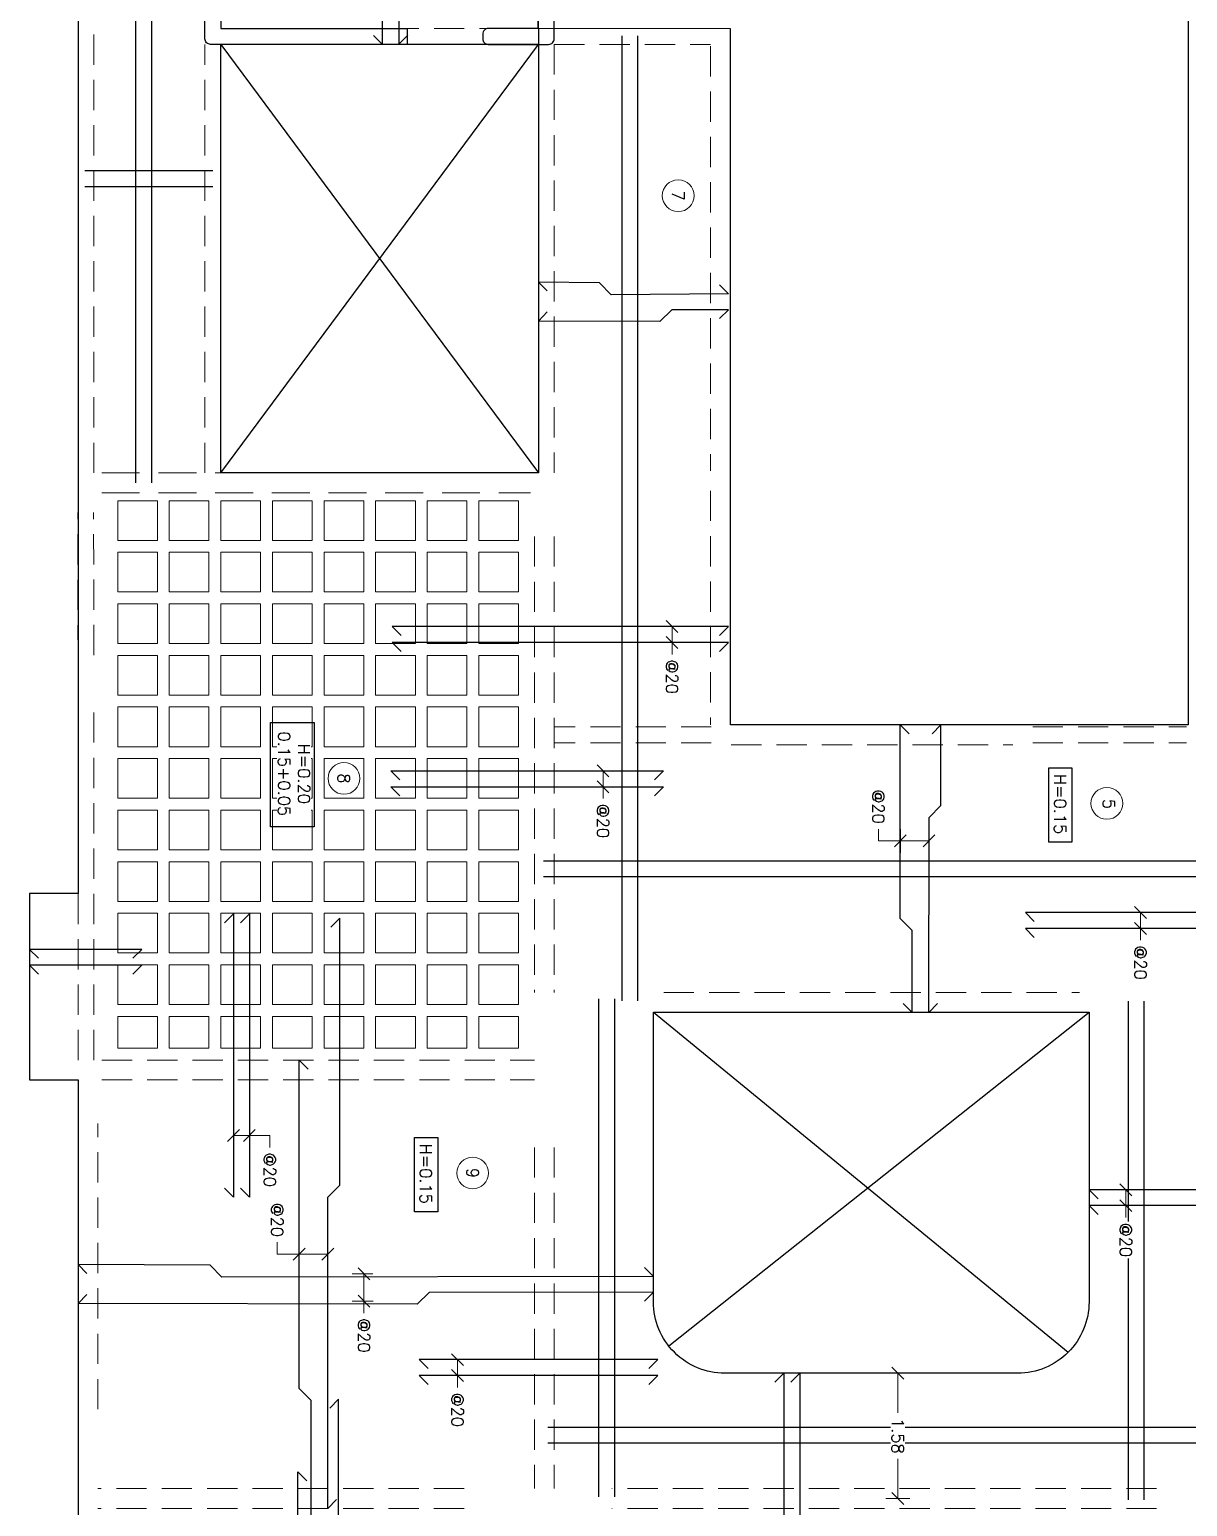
# Model space of a CAD drawing. Header units: metres. Extents: x -44 to 358, y -286 to 66.
# Drawn here: x -30.49 to -15.9, y -39.04 to -20.43 of the extents above; entities that cross this region are included whole.
import ezdxf
from ezdxf.enums import TextEntityAlignment as Align

# ---------------------------------------------------------------- set-up
doc = ezdxf.new("R2010")
doc.units = ezdxf.units.M
doc.header["$LTSCALE"] = 0.3
doc.header["$PDMODE"] = 3
doc.linetypes.add('HIDDEN', pattern=[9.525, 6.35, -3.175])
for name, color, linetype, lineweight in [('0-S-GRID-IDEN', 1, 'Continuous', 9), ('A-WALL', 7, 'Continuous', 30), ('BOVEDILLA', 8, 'Continuous', 5), ('Columnas', 7, 'Continuous', 18), ('VIGAS', 1, 'HIDDEN', 15)]:
    doc.layers.add(name, color=color, linetype=linetype, lineweight=lineweight)
for name, color, linetype in [('ACERO', 5, 'Continuous'), ('BP', 3, 'Continuous'), ('DIMTEXTO', 4, 'Continuous'), ('HATCH', 8, 'Continuous')]:
    doc.layers.add(name, color=color, linetype=linetype)
doc.styles.add('SMPLEX', font='simplex.shx')
doc.dimstyles.new('DIM-75', dxfattribs={"dimscale": 0.75, "dimtxt": 0.2, "dimasz": 0.2, "dimexe": 0.2, "dimexo": 0.2, "dimgap": 0.1, "dimtad": 0, "dimtih": 1, "dimtoh": 1, "dimzin": 0, "dimdsep": 46, "dimtxsty": 'SMPLEX', "dimblk1": 'OBLIQUE', "dimblk2": 'OBLIQUE', "dimsah": 1, "dimcen": 0.2, "dimclrd": 4, "dimclre": 4, "dimclrt": 4, "dimadec": 0, "dimazin": 0, "dimtfac": 1, "dimtmove": 0, "dimatfit": 3, "dimldrblk": 'OBLIQUE', "dimfxl": 0.2, "dimfxlon": 1, "dimtfill": 1, "dimtolj": 1, "dimtzin": 0, "dimarcsym": 0})

# ---------------------------------------------------------------- blocks, each defined once
blk = doc.blocks.new('A$C2bbc346b')
at = {"layer": 'A-WALL', "color": 7, "true_color": 0xffffff}
for p, q in [((7.8, -0.27), (7.8, -6.13)), ((0.2, -0.751), (0, -0.751)), ((6.32, -7.995), (6.4, -7.995)), ((6.4, -7.995), (6.4, -7.915)), ((6.47, -7.845), (6.53, -7.845)), ((6.6, -7.995), (6.6, -7.915)), ((6.6, -7.995), (6.6, -8.725)), ((6.25, -8.065), (6.25, -8.125)), ((6.32, -8.195), (6.4, -8.195)), ((6.4, -8.195), (6.4, -8.725)), ((6.47, -8.795), (6.53, -8.795)), ((2.425, -8.995), (2.575, -8.995)), ((2.425, -10.995), (2.575, -10.995)), ((10.4, -14.189), (10.2, -14.189)), ((1.499, -18.939), (1.499, -17.454))]:
    blk.add_line(p, q, dxfattribs=at)
at = {"layer": 'A-WALL', "color": 7, "true_color": 0xffffff, "transparency": 33554684}
blk.add_line((2.275, -8.195), (2.25, -8.195), dxfattribs=at)
at = {"layer": 'A-WALL', "color": 7, "true_color": 0xffffff}
for points in [[(0, -0.07), (0, -0.751), (0.2, -0.751), (0.2, -0.27, -0.414214), (0.27, -0.2), (0.53, -0.2, 0.414214), (0.6, -0.13), (0.6, -0.07, 0.414214), (0.53, 0), (0.07, 0, 0.414214)], [(6.53, -11.995), (6.32, -11.995, -0.414214), (6.25, -11.925), (6.25, -11.865, -0.414214), (6.32, -11.795), (6.33, -11.795, 0.414214), (6.4, -11.725), (6.4, -11.065, -0.414214), (6.47, -10.995), (6.53, -10.995, -0.414214), (6.6, -11.065), (6.6, -11.925, -0.414214)], [(10.53, -14.889, 0.414214), (10.6, -14.819), (10.6, -14.059, 0.414214), (10.53, -13.989), (9.67, -13.989, 0.414214), (9.6, -14.059), (9.6, -14.119, 0.414214), (9.67, -14.189), (10.4, -14.189), (10.4, -14.819, 0.414214), (10.47, -14.889)]]:
    blk.add_lwpolyline(points, format="xyb", close=True, dxfattribs=at)
for points in [[(7.73, -0.2), (7.47, -0.2, -0.414214), (7.4, -0.13), (7.4, -0.07, -0.414214), (7.47, 0), (8.63, 0)], [(8, -0.27), (8, -6.33, -0.414214), (7.93, -6.4), (6.67, -6.4, 0.414214), (6.6, -6.47), (6.6, -6.48, -0.414214), (6.53, -6.55), (6.47, -6.55, -0.414214), (6.4, -6.48), (6.4, -6.47, 0.414214), (6.33, -6.4), (6.22, -6.4), (6.22, -6.2), (7.73, -6.2)], [(0.2, -6.13), (0.2, -5.651), (0, -5.651), (0, -6.33, 0.414214), (0.07, -6.4)], [(0.27, -6.2), (5.28, -6.2), (5.28, -6.4), (4.57, -6.4, 0.414214), (4.5, -6.47), (4.5, -6.797), (4.35, -6.797), (4.35, -6.4), (2.3, -6.4), (2.3, -6.797), (2.1, -6.797), (2.1, -6.47, 0.414214), (2.03, -6.4), (0.07, -6.4)], [(4.35, -7.995), (2.3, -7.995), (2.3, -7.597), (2.1, -7.597), (2.1, -8.045, 0.414214), (2.25, -8.195), (2.375, -8.195, -0.414214), (2.4, -8.22)], [(2.33, -11.795, 0.414214), (2.4, -11.725), (2.4, -11.02, -0.414214), (2.425, -10.995), (2.575, -10.995, -0.414214), (2.6, -11.02), (2.6, -11.725, 0.414214), (2.67, -11.795), (5.18, -11.795, -0.414214), (5.25, -11.865), (5.25, -11.925, -0.414214), (5.18, -11.995)], [(5.18, -11.995), (4.57, -11.995, 0.414214), (4.5, -12.065), (4.5, -12.322, -0.414214), (4.43, -12.392), (4.35, -12.392), (4.35, -11.995), (2.3, -11.995), (2.3, -12.392), (2.1, -12.392), (2.1, -11.945, -0.414214), (2.25, -11.795), (2.33, -11.795)], [(0.2, -14.34), (0, -14.34), (0, -13.659, -0.414214), (0.07, -13.589), (2.03, -13.589, 0.414214), (2.1, -13.519), (2.1, -13.192)], [(7.8, -13.859), (7.8, -17.254), (6.627, -17.254), (6.627, -16.654), (6.507, -16.654, 0.414214), (6.477, -16.684), (6.477, -17.254), (6.439, -17.254), (6.439, -17.454), (7.73, -17.454, -0.414214), (7.8, -17.524), (7.8, -18.519, 0.414214), (7.87, -18.589), (7.93, -18.589, 0.414214), (8, -18.519), (8, -18.459, -0.414214), (8.07, -18.389), (8.78, -18.389, 0.414214), (8.85, -18.319), (8.85, -18.259, 0.414214), (8.78, -18.189), (8, -18.189), (8, -14.189), (8.73, -14.189, 0.414214), (8.8, -14.119), (8.8, -14.059, 0.414214), (8.73, -13.989), (8, -13.989), (8, -13.659, 0.414214), (7.93, -13.589), (4.57, -13.589, -0.414214), (4.5, -13.519), (4.5, -13.262, 0.414214), (4.43, -13.192), (4.35, -13.192), (4.35, -13.589), (2.3, -13.589), (2.3, -13.192), (2.1, -13.192)], [(1.499, -17.254), (1.499, -16.684, 0.414214), (1.469, -16.654), (1.349, -16.654), (1.349, -17.254), (0.2, -17.254), (0.2, -13.859)], [(2.5, -14.789), (2.5, -13.859, 0.414214), (2.43, -13.789), (0.27, -13.789)], [(2.5, -14.639), (2.5, -14.759, 0.414214), (2.53, -14.789), (2.62, -14.789, 0.414214), (2.65, -14.759), (2.65, -13.859, -0.414214), (2.72, -13.789), (3.855, -13.789)], [(2.62, -15.589, -0.414214), (2.65, -15.619), (2.65, -16.544, 0.414214), (2.72, -16.614), (3.855, -16.614, 0.414214), (3.925, -16.544), (3.925, -13.859, 0.414214), (3.855, -13.789)], [(7.73, -13.789), (5.571, -13.789, 0.414214), (5.501, -13.859), (5.501, -14.759, -0.414214), (5.471, -14.789), (5.381, -14.789, -0.414214), (5.351, -14.759), (5.351, -13.859, 0.414214), (5.281, -13.789), (4.145, -13.789, 0.414214), (4.075, -13.859), (4.075, -16.544)], [(2.62, -15.589), (2.53, -15.589, 0.414214), (2.5, -15.619), (2.5, -17.254), (2.462, -17.254), (2.462, -17.454), (2.58, -17.454, 0.414214), (2.65, -17.384), (2.65, -16.764)], [(2.65, -16.764), (5.351, -16.764), (5.351, -17.384, 0.414214), (5.421, -17.454), (5.539, -17.454), (5.539, -17.254), (5.501, -17.254), (5.501, -15.619, 0.414214), (5.471, -15.589), (5.381, -15.589, 0.414214), (5.351, -15.619), (5.351, -16.544, -0.414214), (5.281, -16.614), (4.145, -16.614, -0.414214), (4.075, -16.544)], [(10.2, -18.189), (10.4, -18.189), (10.4, -15.839), (10.6, -15.839), (10.6, -18.319, -0.414214), (10.53, -18.389), (9.87, -18.389, -0.414214), (9.8, -18.319), (9.8, -18.259, -0.414214), (9.87, -18.189), (10.4, -18.189), (10.4, -16.556)], [(1.349, -19.789), (0.27, -19.789, -0.414214), (0.2, -19.719), (0.2, -19.24), (0, -19.24), (0, -19.919)], [(7.73, -19.789), (5.67, -19.789, 0.414214), (5.6, -19.859), (5.6, -19.919, 0.414214), (5.67, -19.989), (7.93, -19.989, 0.414214), (8, -19.919), (8, -19.659, 0.414214), (7.93, -19.589), (7.87, -19.589, 0.414214), (7.8, -19.659), (7.8, -19.719)], [(0.07, -19.989), (2.33, -19.989, 0.414213), (2.4, -19.919), (2.4, -19.859, 0.414214), (2.33, -19.789), (1.249, -19.789)]]:
    blk.add_lwpolyline(points, format="xyb", dxfattribs=at)
blk.add_lwpolyline([(0, -1.951), (0.2, -1.951), (0.2, -4.451), (0, -4.451)], close=True, dxfattribs=at)
for points in [[(4.5, -7.995), (4.5, -7.597), (4.35, -7.597), (4.35, -7.995)], [(1.349, -18.939), (1.349, -17.454), (0.2, -17.454), (0.2, -18.04), (0, -18.04), (0, -15.54), (0.2, -15.54)]]:
    blk.add_lwpolyline(points, dxfattribs=at)
at = {"layer": 'A-WALL', "color": 7, "true_color": 0xffffff, "transparency": 33554684}
blk.add_lwpolyline([(2.4, -8.219), (2.4, -8.97, 0.414214), (2.425, -8.995), (2.575, -8.995, 0.414214), (2.6, -8.97), (2.6, -8.265, -0.414214), (2.67, -8.195), (5.18, -8.195, 0.414214), (5.25, -8.125), (5.25, -8.065, 0.414214), (5.18, -7.995), (4.5, -7.995)], format="xyb", dxfattribs=at)
at = {"layer": 'A-WALL', "color": 7, "true_color": 0xffffff}
for centre, start, end in [((6.32, -8.065), 90, 180), ((6.47, -7.915), 90, 180), ((6.53, -7.915), 0, 90), ((6.32, -8.125), 180, 270), ((6.47, -8.725), 180, 270), ((6.53, -8.725), 270, 0)]:
    blk.add_arc(centre, 0.07, start, end, dxfattribs=at)
blk = doc.blocks.new('*U2055')
at = {"layer": 'BOVEDILLA'}
blk.add_lwpolyline([(-0.25, -0.25), (0.25, -0.25), (0.25, 0.25), (-0.25, 0.25)], close=True, dxfattribs=at)
blk = doc.blocks.new('*U2056')
at = {"layer": 'BOVEDILLA', "color": 0, "linetype": 'ByBlock', "lineweight": -2, "transparency": 16777216}
for p in [(0, 0), (0.65, 0), (1.3, 0), (1.95, 0), (2.6, 0), (3.25, 0), (3.9, 0), (4.55, 0), (5.2, 0), (5.85, 0), (0, -0.65), (0.65, -0.65), (1.3, -0.65), (1.95, -0.65), (2.6, -0.65), (3.25, -0.65), (3.9, -0.65), (4.55, -0.65), (5.2, -0.65), (5.85, -0.65), (0, -1.3), (0.65, -1.3), (1.3, -1.3), (1.95, -1.3), (2.6, -1.3), (3.25, -1.3), (3.9, -1.3), (4.55, -1.3), (5.2, -1.3), (5.85, -1.3), (0, -1.95), (0.65, -1.95), (1.3, -1.95), (1.95, -1.95), (2.6, -1.95), (3.25, -1.95), (3.9, -1.95), (4.55, -1.95), (5.2, -1.95), (5.85, -1.95), (0, -2.6), (0.65, -2.6), (1.3, -2.6), (1.95, -2.6), (2.6, -2.6), (3.25, -2.6), (3.9, -2.6), (4.55, -2.6), (5.2, -2.6), (5.85, -2.6), (0, -3.25), (0.65, -3.25), (1.3, -3.25), (1.95, -3.25), (2.6, -3.25), (3.25, -3.25), (3.9, -3.25), (4.55, -3.25), (5.2, -3.25), (5.85, -3.25), (0, -3.9), (0.65, -3.9), (1.3, -3.9), (1.95, -3.9), (2.6, -3.9), (3.25, -3.9), (3.9, -3.9), (4.55, -3.9), (5.2, -3.9), (5.85, -3.9), (0, -4.55), (0.65, -4.55), (1.3, -4.55), (1.95, -4.55), (2.6, -4.55), (3.25, -4.55), (3.9, -4.55), (4.55, -4.55), (5.2, -4.55), (5.85, -4.55)]:
    blk.add_blockref('*U2055', p, dxfattribs=at)
blk = doc.blocks.new('*U2057')
at = {"layer": 'BOVEDILLA'}
blk.add_lwpolyline([(-0.2, 0.25), (0.2, 0.25), (0.2, -0.25), (-0.2, -0.25)], close=True, dxfattribs=at)
blk = doc.blocks.new('*U2058')
at = {"layer": 'ACERO', "color": 0, "linetype": 'ByBlock', "lineweight": -2, "transparency": 16777216}
for p in [(0, 0), (0, -0.65), (0, -1.3), (0, -1.95), (0, -2.6), (0, -3.25), (0, -3.9), (0, -4.55)]:
    blk.add_blockref('*U2057', p, dxfattribs=at)
blk = doc.blocks.new('_OBLIQUE')
at = {"color": 0, "linetype": 'ByBlock'}
blk.add_line((-0.5, -0.5), (0.5, 0.5), dxfattribs=at)
blk = doc.blocks.new('*D2044')
at = {"layer": 'DEFPOINTS', "color": 0, "transparency": 16777216}
for p in [(36.229, -32.533), (36.229, -32.794), (36.429, -32.798)]:
    blk.add_point(p, dxfattribs=at)
at = {"layer": 'DIMTEXTO', "color": 4, "lineweight": -2, "transparency": 16777216}
for p, q in [((36.229, -32.644), (36.229, -32.383)), ((36.429, -32.648), (36.429, -32.383)), ((36.229, -32.533), (36.429, -32.533)), ((36.429, -32.533), (36.579, -32.533))]:
    blk.add_line(p, q, dxfattribs=at)
at = {"layer": 'DIMTEXTO', "color": 4, "lineweight": -2, "transparency": 16777216, "xscale": 0.15, "yscale": 0.15, "zscale": 0.15, "rotation": 180}
blk.add_blockref('_OBLIQUE', (36.229, -32.533), dxfattribs=at)
at = {"layer": 'DIMTEXTO', "color": 4, "lineweight": -2, "transparency": 16777216, "xscale": 0.15, "yscale": 0.15, "zscale": 0.15}
blk.add_blockref('_OBLIQUE', (36.429, -32.533), dxfattribs=at)
at = {"layer": 'DIMTEXTO', "color": 4, "transparency": 16777216, "insert": (36.861, -32.533), "char_height": 0.15, "attachment_point": 5, "style": 'SMPLEX', "bg_fill": 3, "box_fill_scale": 1.1, "bg_fill_color": 256, "bg_fill_true_color": 13158600, "bg_fill_transparency": 0}
blk.add_mtext('\\A1;@20', dxfattribs=at)
blk = doc.blocks.new('*D2067')
at = {"layer": 'DEFPOINTS', "color": 0, "transparency": 16777216}
for p in [(43.176, -37.858), (42.643, -38.058), (43.176, -38.058)]:
    blk.add_point(p, dxfattribs=at)
at = {"layer": 'DIMTEXTO', "color": 4, "lineweight": -2, "transparency": 16777216}
for p, q in [((42.643, -37.858), (42.643, -37.601)), ((42.643, -37.601), (42.793, -37.601)), ((42.793, -37.858), (42.493, -37.858)), ((42.643, -38.058), (42.643, -37.858)), ((42.793, -38.058), (42.493, -38.058))]:
    blk.add_line(p, q, dxfattribs=at)
at = {"layer": 'DIMTEXTO', "color": 4, "lineweight": -2, "transparency": 16777216, "xscale": 0.15, "yscale": 0.15, "zscale": 0.15}
for p, rotation in [((42.643, -37.858), 90), ((42.643, -38.058), 270)]:
    blk.add_blockref('_OBLIQUE', p, dxfattribs=dict(at, rotation=rotation))
at = {"layer": 'DIMTEXTO', "color": 4, "transparency": 16777216, "insert": (43.075, -37.601), "char_height": 0.15, "attachment_point": 5, "style": 'SMPLEX', "bg_fill": 3, "box_fill_scale": 1.1, "bg_fill_color": 256, "bg_fill_true_color": 13158600, "bg_fill_transparency": 0}
blk.add_mtext('\\A1;@20', dxfattribs=at)
blk = doc.blocks.new('*D2070')
at = {"layer": 'DEFPOINTS', "color": 0, "transparency": 16777216}
for p in [(39.832, -26.631), (39.832, -26.893), (40.032, -26.897)]:
    blk.add_point(p, dxfattribs=at)
at = {"layer": 'DIMTEXTO', "color": 4, "lineweight": -2, "transparency": 16777216}
for p, q in [((39.832, -26.743), (39.832, -26.481)), ((40.032, -26.747), (40.032, -26.481)), ((39.832, -26.631), (40.032, -26.631)), ((40.032, -26.631), (40.182, -26.631))]:
    blk.add_line(p, q, dxfattribs=at)
at = {"layer": 'DIMTEXTO', "color": 4, "lineweight": -2, "transparency": 16777216, "xscale": 0.15, "yscale": 0.15, "zscale": 0.15, "rotation": 180}
blk.add_blockref('_OBLIQUE', (39.832, -26.631), dxfattribs=at)
at = {"layer": 'DIMTEXTO', "color": 4, "lineweight": -2, "transparency": 16777216, "xscale": 0.15, "yscale": 0.15, "zscale": 0.15}
blk.add_blockref('_OBLIQUE', (40.032, -26.631), dxfattribs=at)
at = {"layer": 'DIMTEXTO', "color": 4, "transparency": 16777216, "insert": (40.464, -26.631), "char_height": 0.15, "attachment_point": 5, "style": 'SMPLEX', "bg_fill": 3, "box_fill_scale": 1.1, "bg_fill_color": 256, "bg_fill_true_color": 13158600, "bg_fill_transparency": 0}
blk.add_mtext('\\A1;@20', dxfattribs=at)
blk = doc.blocks.new('*D2071')
at = {"layer": 'DEFPOINTS', "color": 0, "transparency": 16777216}
for p in [(38.047, -33.141), (38.247, -33.136), (38.047, -33.402)]:
    blk.add_point(p, dxfattribs=at)
at = {"layer": 'DIMTEXTO', "color": 4, "lineweight": -2, "transparency": 16777216}
for p, q in [((38.047, -33.291), (38.047, -33.552)), ((38.247, -33.286), (38.247, -33.552)), ((38.047, -33.402), (38.247, -33.402)), ((38.247, -33.402), (38.397, -33.402))]:
    blk.add_line(p, q, dxfattribs=at)
at = {"layer": 'DIMTEXTO', "color": 4, "lineweight": -2, "transparency": 16777216, "xscale": 0.15, "yscale": 0.15, "zscale": 0.15, "rotation": 180}
blk.add_blockref('_OBLIQUE', (38.047, -33.402), dxfattribs=at)
at = {"layer": 'DIMTEXTO', "color": 4, "lineweight": -2, "transparency": 16777216, "xscale": 0.15, "yscale": 0.15, "zscale": 0.15}
blk.add_blockref('_OBLIQUE', (38.247, -33.402), dxfattribs=at)
at = {"layer": 'DIMTEXTO', "color": 4, "transparency": 16777216, "insert": (38.679, -33.402), "char_height": 0.15, "attachment_point": 5, "style": 'SMPLEX', "bg_fill": 3, "box_fill_scale": 1.1, "bg_fill_color": 256, "bg_fill_true_color": 13158600, "bg_fill_transparency": 0}
blk.add_mtext('\\A1;@20', dxfattribs=at)
blk = doc.blocks.new('*D2080')
at = {"layer": 'DEFPOINTS', "color": 0, "transparency": 16777216}
for p in [(45.57, -36.869), (44.138, -37.23), (45.57, -37.23)]:
    blk.add_point(p, dxfattribs=at)
at = {"layer": 'DIMTEXTO', "color": 4, "lineweight": -2, "transparency": 16777216}
for p, q in [((44.288, -36.869), (43.988, -36.869)), ((44.138, -36.869), (44.138, -37.23)), ((44.288, -37.23), (43.988, -37.23)), ((44.138, -37.23), (44.138, -37.507)), ((44.138, -37.507), (43.988, -37.507))]:
    blk.add_line(p, q, dxfattribs=at)
at = {"layer": 'DIMTEXTO', "color": 4, "lineweight": -2, "transparency": 16777216, "xscale": 0.15, "yscale": 0.15, "zscale": 0.15}
for p, rotation in [((44.138, -36.869), 90), ((44.138, -37.23), 270)]:
    blk.add_blockref('_OBLIQUE', p, dxfattribs=dict(at, rotation=rotation))
at = {"layer": 'DIMTEXTO', "color": 4, "transparency": 16777216, "insert": (43.706, -37.507), "char_height": 0.15, "attachment_point": 5, "style": 'SMPLEX', "bg_fill": 3, "box_fill_scale": 1.1, "bg_fill_color": 256, "bg_fill_true_color": 13158600, "bg_fill_transparency": 0}
blk.add_mtext('\\A1;@20', dxfattribs=at)
blk = doc.blocks.new('*D2081')
at = {"layer": 'DEFPOINTS', "color": 0, "transparency": 16777216}
for p in [(44.385, -36.153), (44.73, -36.148), (44.385, -36.414)]:
    blk.add_point(p, dxfattribs=at)
at = {"layer": 'DIMTEXTO', "color": 4, "lineweight": -2, "transparency": 16777216}
for p, q in [((44.385, -36.303), (44.385, -36.564)), ((44.385, -36.414), (44.73, -36.414)), ((44.73, -36.298), (44.73, -36.564)), ((44.73, -36.414), (44.88, -36.414))]:
    blk.add_line(p, q, dxfattribs=at)
at = {"layer": 'DIMTEXTO', "color": 4, "lineweight": -2, "transparency": 16777216, "xscale": 0.15, "yscale": 0.15, "zscale": 0.15, "rotation": 180}
blk.add_blockref('_OBLIQUE', (44.385, -36.414), dxfattribs=at)
at = {"layer": 'DIMTEXTO', "color": 4, "lineweight": -2, "transparency": 16777216, "xscale": 0.15, "yscale": 0.15, "zscale": 0.15}
blk.add_blockref('_OBLIQUE', (44.73, -36.414), dxfattribs=at)
at = {"layer": 'DIMTEXTO', "color": 4, "transparency": 16777216, "insert": (45.162, -36.414), "char_height": 0.15, "attachment_point": 5, "style": 'SMPLEX', "bg_fill": 3, "box_fill_scale": 1.1, "bg_fill_color": 256, "bg_fill_true_color": 13158600, "bg_fill_transparency": 0}
blk.add_mtext('\\A1;@20', dxfattribs=at)
blk = doc.blocks.new('*D2084')
at = {"layer": 'DEFPOINTS', "color": 0, "transparency": 16777216}
for p in [(39.765, -29.295), (38.93, -29.656), (39.765, -29.656)]:
    blk.add_point(p, dxfattribs=at)
at = {"layer": 'DIMTEXTO', "color": 4, "lineweight": -2, "transparency": 16777216}
for p, q in [((39.08, -29.295), (38.78, -29.295)), ((38.93, -29.295), (38.93, -29.656)), ((39.08, -29.656), (38.78, -29.656)), ((38.93, -29.656), (38.93, -29.933)), ((38.93, -29.933), (38.78, -29.933))]:
    blk.add_line(p, q, dxfattribs=at)
at = {"layer": 'DIMTEXTO', "color": 4, "lineweight": -2, "transparency": 16777216, "xscale": 0.15, "yscale": 0.15, "zscale": 0.15}
for p, rotation in [((38.93, -29.295), 90), ((38.93, -29.656), 270)]:
    blk.add_blockref('_OBLIQUE', p, dxfattribs=dict(at, rotation=rotation))
at = {"layer": 'DIMTEXTO', "color": 4, "transparency": 16777216, "insert": (38.498, -29.933), "char_height": 0.15, "attachment_point": 5, "style": 'SMPLEX', "bg_fill": 3, "box_fill_scale": 1.1, "bg_fill_color": 256, "bg_fill_true_color": 13158600, "bg_fill_transparency": 0}
blk.add_mtext('\\A1;@20', dxfattribs=at)
blk = doc.blocks.new('*D2087')
at = {"layer": 'DEFPOINTS', "color": 0, "transparency": 16777216}
for p in [(47.217, -18.574), (45.638, -29.688), (45.638, -30.283)]:
    blk.add_point(p, dxfattribs=at)
at = {"layer": 'DIMTEXTO', "color": 4, "lineweight": -2, "transparency": 16777216}
for p, q in [((45.638, -29.838), (45.638, -29.538)), ((47.217, -29.538), (47.217, -29.838)), ((45.638, -29.688), (46.138, -29.688)), ((47.217, -29.688), (46.717, -29.688))]:
    blk.add_line(p, q, dxfattribs=at)
at = {"layer": 'DIMTEXTO', "color": 4, "lineweight": -2, "transparency": 16777216, "xscale": 0.15, "yscale": 0.15, "zscale": 0.15, "rotation": 180}
blk.add_blockref('_OBLIQUE', (45.638, -29.688), dxfattribs=at)
at = {"layer": 'DIMTEXTO', "color": 4, "lineweight": -2, "transparency": 16777216, "xscale": 0.15, "yscale": 0.15, "zscale": 0.15}
blk.add_blockref('_OBLIQUE', (47.217, -29.688), dxfattribs=at)
at = {"layer": 'DIMTEXTO', "color": 4, "transparency": 16777216, "insert": (46.428, -29.688), "char_height": 0.15, "attachment_point": 5, "style": 'SMPLEX', "bg_fill": 3, "box_fill_scale": 1.1, "bg_fill_color": 256, "bg_fill_true_color": 13158600, "bg_fill_transparency": 0}
blk.add_mtext('\\A1;1.58', dxfattribs=at)
blk = doc.blocks.new('*D2089')
at = {"layer": 'DEFPOINTS', "color": 0, "transparency": 16777216}
for p in [(43.326, -26.912), (43.526, -26.816), (43.526, -26.912)]:
    blk.add_point(p, dxfattribs=at)
at = {"layer": 'DIMTEXTO', "color": 4, "lineweight": -2, "transparency": 16777216}
for p, q in [((43.326, -26.816), (43.326, -26.666)), ((43.526, -26.816), (43.526, -26.666)), ((43.326, -26.816), (43.526, -26.816)), ((43.526, -26.816), (43.676, -26.816))]:
    blk.add_line(p, q, dxfattribs=at)
at = {"layer": 'DIMTEXTO', "color": 4, "lineweight": -2, "transparency": 16777216, "xscale": 0.15, "yscale": 0.15, "zscale": 0.15, "rotation": 180}
blk.add_blockref('_OBLIQUE', (43.326, -26.816), dxfattribs=at)
at = {"layer": 'DIMTEXTO', "color": 4, "lineweight": -2, "transparency": 16777216, "xscale": 0.15, "yscale": 0.15, "zscale": 0.15}
blk.add_blockref('_OBLIQUE', (43.526, -26.816), dxfattribs=at)
at = {"layer": 'DIMTEXTO', "color": 4, "transparency": 16777216, "insert": (43.959, -26.816), "char_height": 0.15, "attachment_point": 5, "style": 'SMPLEX', "bg_fill": 3, "box_fill_scale": 1.1, "bg_fill_color": 256, "bg_fill_true_color": 13158600, "bg_fill_transparency": 0}
blk.add_mtext('\\A1;@20', dxfattribs=at)
blk = doc.blocks.new('*D2090')
at = {"layer": 'DEFPOINTS', "color": 0, "transparency": 16777216}
for p in [(45.467, -35.334), (45.667, -35.237), (45.667, -35.334)]:
    blk.add_point(p, dxfattribs=at)
at = {"layer": 'DIMTEXTO', "color": 4, "lineweight": -2, "transparency": 16777216}
for p, q in [((45.467, -35.237), (45.467, -35.087)), ((45.667, -35.237), (45.667, -35.087)), ((45.467, -35.237), (45.667, -35.237)), ((45.667, -35.237), (45.817, -35.237))]:
    blk.add_line(p, q, dxfattribs=at)
at = {"layer": 'DIMTEXTO', "color": 4, "lineweight": -2, "transparency": 16777216, "xscale": 0.15, "yscale": 0.15, "zscale": 0.15, "rotation": 180}
blk.add_blockref('_OBLIQUE', (45.467, -35.237), dxfattribs=at)
at = {"layer": 'DIMTEXTO', "color": 4, "lineweight": -2, "transparency": 16777216, "xscale": 0.15, "yscale": 0.15, "zscale": 0.15}
blk.add_blockref('_OBLIQUE', (45.667, -35.237), dxfattribs=at)
at = {"layer": 'DIMTEXTO', "color": 4, "transparency": 16777216, "insert": (46.1, -35.237), "char_height": 0.15, "attachment_point": 5, "style": 'SMPLEX', "bg_fill": 3, "box_fill_scale": 1.1, "bg_fill_color": 256, "bg_fill_true_color": 13158600, "bg_fill_transparency": 0}
blk.add_mtext('\\A1;@20', dxfattribs=at)
blk = doc.blocks.new('A$Cf5523d03')
at = {"layer": '0-S-GRID-IDEN'}
for centre in [(23.649, 13.863), (15.991, 8.462), (28.307, 5.872), (23.334, 4.25)]:
    blk.add_circle(centre, 0.2, dxfattribs=at)
at = {"layer": 'ACERO', "ltscale": 0.2}
for p, q in [((24.371, 6.766), (24.371, 15.043)), ((24.571, 6.766), (24.571, 15.043)), ((31.508, 6.819), (31.508, 15.039)), ((31.708, 6.819), (31.708, 15.039)), ((32.426, 14.334), (26.141, 14.334)), ((32.426, 14.134), (26.141, 14.134)), ((26.138, 7.955), (13.976, 7.955)), ((26.138, 7.755), (13.976, 7.755)), ((26.111, 7.659), (32.387, 7.659)), ((26.111, 7.459), (32.387, 7.459))]:
    blk.add_line(p, q, dxfattribs=at)
at = {"layer": 'ACERO'}
for p, q in [((15.675, 0.985), (15.675, 2.597)), ((15.875, 0.985), (15.875, 2.597)), ((19.61, 1.829), (11.698, 1.829)), ((19.61, 1.629), (11.698, 1.629))]:
    blk.add_line(p, q, dxfattribs=at)
for points in [[(25.137, 16.402), (25.024, 16.514), (25.024, 12.836), (25.137, 12.949)], [(25.337, 16.402), (25.224, 16.514), (25.224, 12.836), (25.337, 12.949)], [(28.631, 16.379), (28.518, 16.491), (28.518, 13.639), (28.631, 13.752)], [(28.831, 16.379), (28.718, 16.491), (28.718, 13.639), (28.831, 13.752)], [(26.172, 11.731), (26.284, 11.621), (23.826, 11.623), (23.676, 11.773), (22.659, 11.773), (22.772, 11.66)], [(26.172, 11.298), (26.284, 11.41), (25.251, 11.41), (25.101, 11.26), (22.659, 11.26), (22.772, 11.373)], [(30.943, 9.881), (30.83, 9.993), (34.452, 9.993), (34.339, 9.881)], [(30.943, 9.681), (30.83, 9.793), (34.452, 9.793), (34.339, 9.681)], [(17.114, 8.983), (17.226, 9.095), (17.238, 7.619), (17.087, 7.47), (17.079, 6.7), (17.191, 6.812)], [(17.54, 8.982), (17.428, 9.095), (17.428, 8.38), (17.578, 8.23), (17.57, 6.7), (17.454, 6.813)], [(21.533, 8.982), (21.421, 9.095), (21.421, 4.859), (21.533, 4.971)], [(21.733, 8.982), (21.621, 9.095), (21.621, 4.859), (21.733, 4.971)], [(23.352, 4.953), (23.239, 4.84), (23.239, 8.275), (23.352, 8.162)], [(23.552, 4.953), (23.439, 4.84), (23.439, 8.275), (23.552, 8.162)], [(30.772, 8.093), (30.659, 8.206), (30.659, 5.198), (30.772, 5.31)], [(30.972, 8.093), (30.859, 8.206), (30.859, 5.198), (30.972, 5.31)], [(29.496, 8.038), (29.609, 8.15), (29.62, 2.713), (29.469, 2.563), (29.461, 0.9), (29.573, 1.012)], [(29.922, 8.037), (29.809, 8.15), (29.811, 5.325), (29.96, 5.175), (29.952, 0.9), (29.836, 1.013)], [(13.966, 5.056), (14.078, 4.945), (12.534, 4.948), (12.384, 5.098), (11.584, 5.098), (11.697, 4.985)], [(13.972, 4.623), (14.084, 4.736), (13.377, 4.735), (13.227, 4.585), (11.584, 4.585), (11.697, 4.698)], [(32.422, 4.157), (32.534, 4.047), (28.61, 4.049), (28.46, 4.199), (25.095, 4.199), (25.207, 4.087)], [(37.505, 4.142), (37.617, 4.031), (33.861, 4.034), (33.711, 4.184), (31.156, 4.183), (31.269, 4.071)], [(33.613, 3.724), (33.726, 3.837), (31.174, 3.837), (31.024, 3.687), (26.884, 3.687), (26.997, 3.799)], [(37.505, 3.709), (37.617, 3.821), (36.016, 3.821), (35.866, 3.671), (32.073, 3.671), (32.185, 3.783)], [(25.154, 2.947), (25.042, 3.059), (28.61, 3.059), (28.497, 2.947)], [(25.154, 2.747), (25.042, 2.859), (28.61, 2.859), (28.497, 2.747)], [(25.601, 1.59), (25.488, 1.703), (25.488, 0.289), (25.601, 0.402)], [(25.801, 1.59), (25.688, 1.703), (25.688, 0.289), (25.801, 0.402)]]:
    blk.add_lwpolyline(points, dxfattribs=at)
at = {"layer": 'BP', "color": 8, "ltscale": 0.2}
for p, q in [((26.284, 13.639), (30.49, 8.345)), ((30.567, 13.375), (26.284, 8.15)), ((14.084, 2.699), (19.484, 6.7)), ((19.484, 2.699), (14.084, 6.7))]:
    blk.add_line(p, q, dxfattribs=at)
at = {"layer": 'BP', "ltscale": 0.2}
for points in [[(11.584, 2.699), (11.581, 0.9), (24.784, 0.9), (24.784, 0.289), (27.134, 0.289), (27.134, 0.9), (37.611, 0.9), (37.611, 20.966), (32.464, 20.966), (32.464, 20.889)], [(15.669, 20.889), (11.584, 20.889), (11.584, 14.889), (22.659, 14.889), (22.659, 9.12), (13.887, 9.12), (13.884, 6.7), (19.484, 6.7), (19.484, 2.699), (14.084, 2.699)], [(14.084, 6.7), (14.084, 2.699)]]:
    blk.add_lwpolyline(points, dxfattribs=at)
blk.add_lwpolyline([(26.28, 13.639), (29.93, 13.639, -0.414214), (30.83, 12.739), (30.83, 9.05, -0.414214), (29.93, 8.15), (26.28, 8.15), (26.28, 13.639)], format="xyb", dxfattribs=at)
at = {"layer": 'DIMTEXTO', "color": 4}
for points in [[(23.202, 13.422), (24.139, 13.422), (24.139, 13.131), (23.202, 13.131)], [(27.861, 5.432), (28.797, 5.432), (28.797, 5.141), (27.861, 5.141)], [(22.631, 3.875), (23.946, 3.875), (23.946, 3.327), (22.631, 3.327)]]:
    blk.add_lwpolyline(points, close=True, dxfattribs=at)
at = {"layer": 'VIGAS', "ltscale": 0.2}
for p, q in [((22.684, 12.929), (22.684, 14.868)), ((22.884, 12.929), (22.884, 14.868)), ((32.284, 14.49), (32.284, 7.625)), ((32.534, 14.49), (32.534, 7.625)), ((26.034, 8.28), (26.034, 13.52)), ((26.284, 8.28), (26.284, 13.52)), ((22.659, 9.129), (22.659, 12.679)), ((22.909, 9.129), (22.909, 12.679)), ((14.106, 9.12), (19.459, 9.12)), ((19.709, 9.12), (22.659, 9.12)), ((13.884, 6.9), (13.884, 8.87)), ((14.084, 6.9), (14.084, 8.87)), ((14.106, 8.87), (19.459, 8.87)), ((19.709, 8.87), (22.659, 8.87)), ((22.684, 8.879), (22.684, 6.9)), ((22.884, 8.879), (22.884, 6.9)), ((14.084, 6.9), (19.484, 6.9)), ((20.284, 6.9), (26.034, 6.9)), ((27.984, 6.9), (32.284, 6.9)), ((14.084, 6.7), (19.484, 6.7)), ((20.284, 6.65), (26.034, 6.65)), ((26.884, 1.2), (26.884, 6.65)), ((27.134, 1.2), (27.134, 6.65)), ((27.984, 6.65), (32.284, 6.65)), ((13.884, 3.1), (13.884, 6.3)), ((14.084, 3.1), (14.084, 6.3)), ((32.284, 5.765), (32.284, 1.15)), ((32.534, 5.765), (32.534, 1.15)), ((19.484, 2.699), (14.084, 2.699)), ((19.484, 2.499), (14.084, 2.499)), ((31.284, 1.15), (27.684, 1.15)), ((19.484, 1.1), (11.931, 1.1)), ((21.781, 1.1), (19.981, 1.096)), ((26.884, 1.1), (22.382, 1.1)), ((19.484, 0.9), (11.931, 0.9)), ((21.782, 0.9), (19.982, 0.896)), ((26.884, 0.9), (22.382, 0.9)), ((31.284, 0.9), (27.684, 0.9))]:
    blk.add_line(p, q, dxfattribs=at)
at = {"layer": 'VIGAS', "ltscale": 0.25}
for p, q in [((19.484, 1.2), (19.484, 6.6)), ((19.734, 1.2), (19.734, 6.6))]:
    blk.add_line(p, q, dxfattribs=at)
at = {"layer": 'ACERO'}
blk.add_blockref('*U2058', (26.534, 6.2), dxfattribs=at)
at = {"layer": 'BOVEDILLA'}
blk.add_blockref('*U2056', (20.084, 6.2), dxfattribs=at)
at = {"layer": 'HATCH', "ltscale": 0.2}
blk.add_blockref('A$C2bbc346b', (3.484, 20.888), dxfattribs=at)
at = {"layer": 'DIMTEXTO', "style": 'SMPLEX'}
for s, p in [('5', (23.656, 13.89)), ('7', (15.991, 8.462)), ('9', (28.307, 5.872)), ('8', (23.334, 4.25))]:
    blk.add_text(s, height=0.15, dxfattribs=at).set_placement(p, align=Align.MIDDLE_CENTER)
at = {"layer": 'DIMTEXTO', "color": 4, "char_height": 0.15, "attachment_point": 5, "rotation": 0, "style": 'SMPLEX', "bg_fill": 3, "box_fill_scale": 1.1, "bg_fill_color": 256, "bg_fill_true_color": 13158600, "bg_fill_transparency": 0}
for s, insert in [('\\A1;H=0.15', (23.658, 13.274)), ('\\A1;H=0.15', (28.317, 5.283)), ('\\A1;H=0.20\\P0.15+0.05', (23.276, 3.622))]:
    blk.add_mtext(s, dxfattribs=dict(at, insert=insert))
at = {"layer": 'DIMTEXTO'}
dim = blk.add_linear_dim(base=(30.83, 11.229), p1=(32.409, 22.343), p2=(30.83, 10.634), dimstyle='DIM-75', dxfattribs=at)
dim.commit()
dim.dimension.update_dxf_attribs({"geometry": '*D2087', "text_midpoint": (31.62, 11.229), "insert": (-14.808, 40.917)})
for base, p1, p2, angle, picture, middle in [((25.024, 14.285), (25.224, 14.02), (25.024, 14.024), 360, '*D2070', (25.656, 14.285)), ((24.122, 11.261), (24.957, 11.622), (24.957, 11.261), 90, '*D2084', (23.69, 10.984)), ((21.421, 8.384), (21.621, 8.118), (21.421, 8.123), 360, '*D2044', (22.053, 8.384)), ((23.239, 7.515), (23.439, 7.78), (23.239, 7.776), 0, '*D2071', (23.871, 7.515)), ((29.577, 4.503), (29.922, 4.768), (29.577, 4.764), 0, '*D2081', (30.354, 4.503)), ((29.33, 3.687), (30.762, 4.048), (30.762, 3.687), 90, '*D2080', (28.898, 3.41)), ((27.835, 2.859), (28.368, 3.059), (28.368, 2.859), 90, '*D2067', (28.267, 3.316))]:
    dim = blk.add_linear_dim(base=base, p1=p1, p2=p2, angle=angle, text='@20', dimstyle='DIM-75', dxfattribs=at)
    dim.commit()
    dim.dimension.update_dxf_attribs({"geometry": picture, "text_midpoint": middle, "dimtype": 128, "insert": (-14.808, 40.917)})
for base, p1, p2, picture, middle in [((28.718, 14.101), (28.518, 14.005), (28.718, 14.005), '*D2089', (29.151, 14.101)), ((30.859, 5.68), (30.659, 5.583), (30.859, 5.583), '*D2090', (31.292, 5.68))]:
    dim = blk.add_linear_dim(base=base, p1=p1, p2=p2, text='@20', dimstyle='DIM-75', dxfattribs=at)
    dim.commit()
    dim.dimension.update_dxf_attribs({"geometry": picture, "text_midpoint": middle, "insert": (-14.808, 40.917)})

msp = doc.modelspace()

# ---------------------------------------------------------------- block references
at = {"layer": 'Columnas', "ltscale": 0.2, "rotation": 270}
msp.add_blockref('A$Cf5523d03', (-30.7744108, -6.5359018), dxfattribs=at)

doc.saveas('drawing.dxf')
